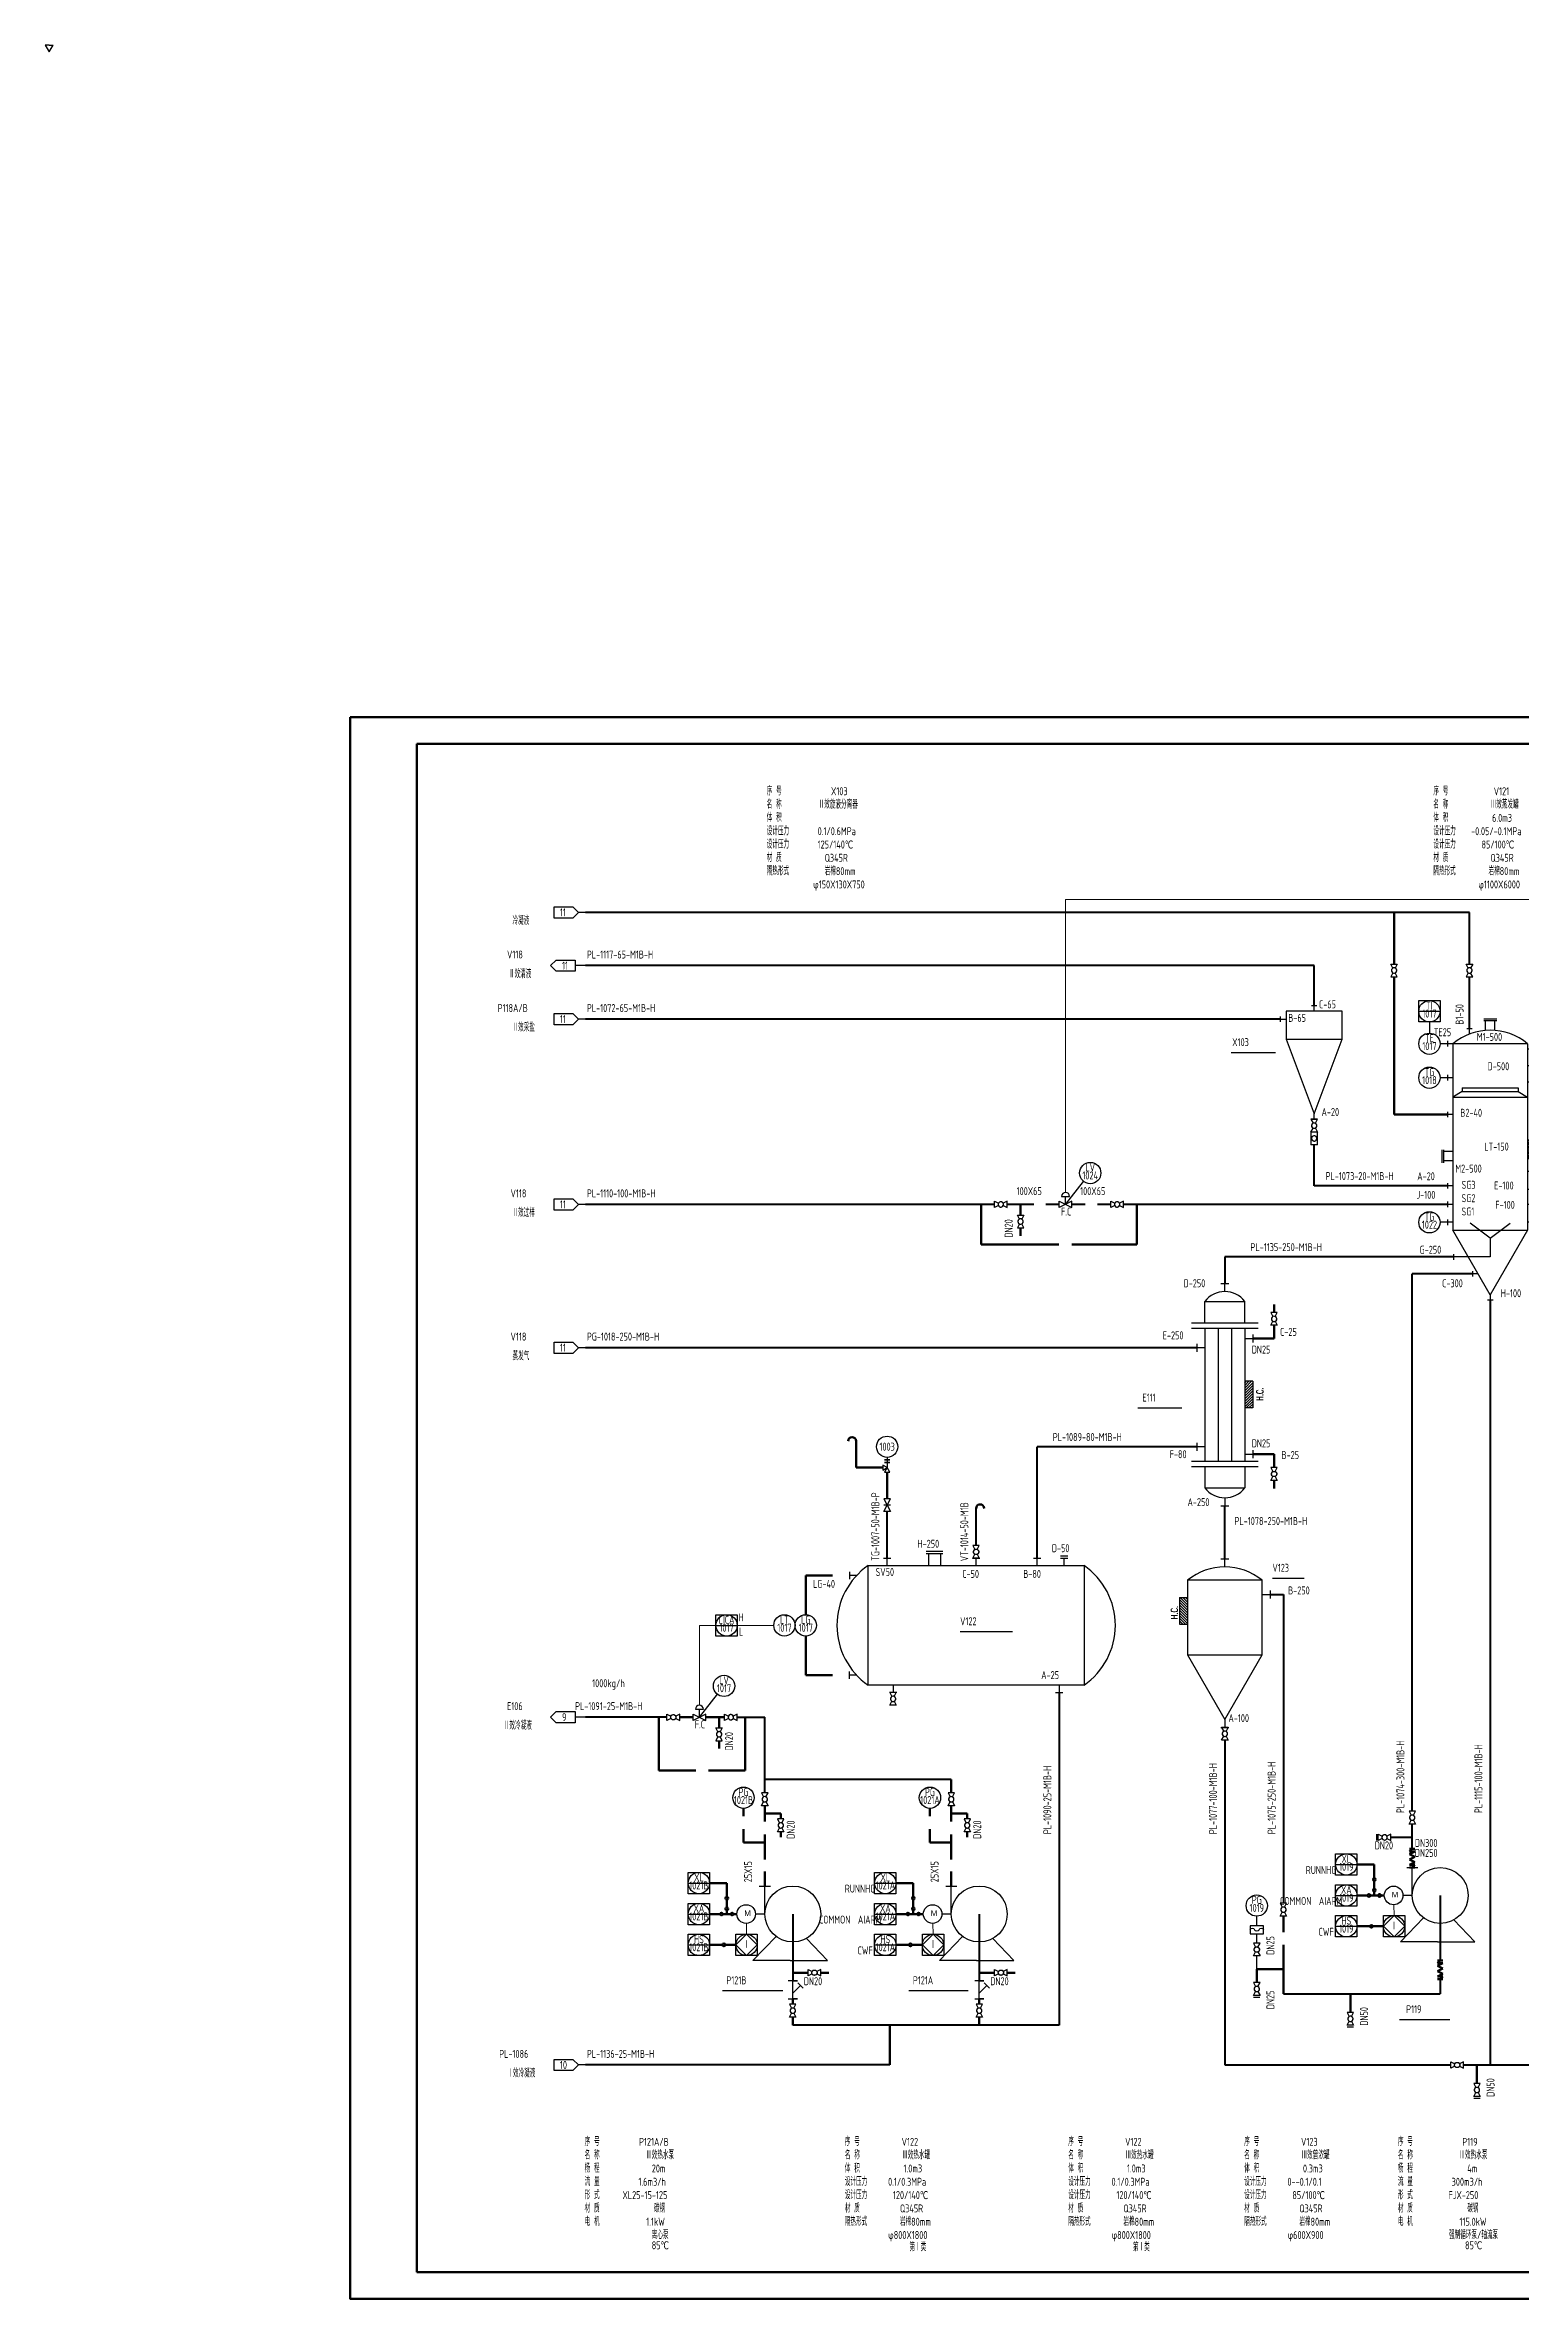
# Model space of a CAD drawing. Header units: millimetres. Extents: x 6119 to 9212, y 773 to 3028.
# Drawn here: x 6133 to 6687, y 773 to 1619 of the extents above; entities that cross this region are included whole.
import ezdxf
from ezdxf.enums import TextEntityAlignment as Align

# ---------------------------------------------------------------- set-up
doc = ezdxf.new("R2010")
doc.units = ezdxf.units.MM
doc.header["$LTSCALE"] = 0.5
for name, color, linetype in [('instrument', 4, 'Continuous'), ('TEXT', 2, 'Continuous'), ('TXT', 7, 'Continuous')]:
    doc.layers.add(name, color=color, linetype=linetype)
for name, color, linetype, lineweight in [('PL', 7, 'Continuous', 40), ('标注', 7, 'Continuous', 18), ('粗实线', 2, 'Continuous', 70), ('细实线', 7, 'Continuous', 18), ('设备', 7, 'Continuous', 25)]:
    doc.layers.add(name, color=color, linetype=linetype, lineweight=lineweight)
doc.layers.get('细实线').off()
doc.styles.add('romanc', font='romanc.shx', dxfattribs={"width": 0.7, "bigfont": 'hztxt.shx'})
doc.styles.get("Standard").update_dxf_attribs({"font": 'arial.ttf'})
doc.styles.add('国标汉字', font='gbenor.shx', dxfattribs={"width": 0.7, "height": 5, "bigfont": 'gbcbig.shx'})

# ---------------------------------------------------------------- blocks, each defined once
blk = doc.blocks.new('A$Cb8ed2c11')
for p, q in [((0, 40), (15, 0)), ((15, 0), (30, 40))]:
    blk.add_line(p, q)
blk.add_lwpolyline([(0, 40), (30, 40), (30, 55), (0, 55)], close=True)
blk = doc.blocks.new('A$C7946bd6f')
for p, q in [((16.95, 42.7), (19.05, 42.7)), ((18, 40.6), (18, 42.7)), ((5.4, 36.56), (5.4, 38.66)), ((5.4, 37.61), (7.5, 37.61)), ((16.95, 0), (19.05, 0)), ((18, 0), (18, 2.1))]:
    blk.add_line(p, q)
at = {"xscale": 0.7, "yscale": 0.7, "zscale": 0.7}
blk.add_blockref('A$Cb8ed2c11', (7.5, 2.1), dxfattribs=at)
blk = doc.blocks.new('A$C906b3375')
h = blk.add_hatch()
h.set_pattern_fill('JIS_WOOD', color=256, scale=0.7)
h.set_pattern_definition([(45, (-757.7555, -473.3284), (-0.35, 0.35), [])])
h.paths.add_polyline_path([(40, 53.18), (42.1, 53.18), (42.1, 60.18), (40, 60.18)])
for p, q in [((17.15, 102.07), (19.25, 102.07)), ((18.2, 99.97), (18.2, 102.07)), ((28.45, 105.6), (23.55, 105.6)), ((28.45, 104.9), (23.55, 104.9)), ((24.25, 101.4), (24.25, 104.9)), ((27.75, 101.4), (27.75, 104.9)), ((9.9, 97.4), (9.9, 95.3)), ((12, 96.35), (9.9, 96.35)), ((12, 96.35), (12, 26.35)), ((40, 96.35), (12, 96.35)), ((40, 96.35), (40, 26.35)), ((42.1, 94.27), (40, 94.27)), ((42.1, 95.32), (42.1, 93.22)), ((42.1, 88.03), (40, 88.03)), ((42.1, 89.08), (42.1, 86.98)), ((9.9, 84.63), (9.9, 82.53)), ((12, 83.58), (9.9, 83.58)), ((15.5, 78.44), (12, 76.34)), ((12, 76.34), (40, 76.34)), ((15.5, 79.84), (36.5, 79.84)), ((15.5, 79.84), (15.5, 78.44)), ((15.5, 78.44), (36.5, 78.44)), ((36.5, 79.84), (36.5, 78.44)), ((36.5, 78.44), (40, 76.34)), ((42.1, 81.98), (40, 81.98)), ((42.1, 83.03), (42.1, 80.93)), ((9.9, 70.84), (9.9, 68.74)), ((12, 69.79), (9.9, 69.79)), ((42.1, 60.18), (40, 60.18)), ((42.1, 60.18), (42.1, 53.18)), ((7.8, 56.53), (7.8, 51.63)), ((8.5, 56.53), (8.5, 51.63)), ((12, 55.83), (8.5, 55.83)), ((12, 52.33), (8.5, 52.33)), ((42.1, 53.18), (40, 53.18)), ((9.9, 44.03), (9.9, 41.93)), ((12, 42.98), (9.9, 42.98)), ((42.1, 48.36), (40, 48.36)), ((42.1, 49.41), (42.1, 47.31)), ((42.1, 42.64), (42.1, 40.54)), ((9.9, 37.05), (9.9, 34.95)), ((12, 36), (9.9, 36)), ((42.1, 41.59), (40, 41.59)), ((42.1, 36), (40, 36)), ((42.1, 37.05), (42.1, 34.95)), ((9.9, 30.35), (9.9, 28.25)), ((12, 29.3), (9.9, 29.3)), ((26, 2.1), (12, 26.35)), ((12, 26.35), (40, 26.35)), ((26, 23.29), (18.51, 28.96)), ((26, 23.29), (33.49, 28.96)), ((40, 26.35), (26, 2.1)), ((42.1, 29.3), (40, 29.3)), ((42.1, 30.35), (42.1, 28.25)), ((12.25, 17.34), (12.25, 15.24)), ((26, 23.29), (26, 16.29)), ((26, 16.29), (12.25, 16.29)), ((19.38, 10.99), (19.38, 8.89)), ((21.48, 9.94), (19.38, 9.94)), ((27.05, 0), (24.95, 0)), ((26, 2.1), (26, 0))]:
    blk.add_line(p, q)
blk.add_arc((26, 79.48), 21.92, 50.30371, 129.69629)
blk = doc.blocks.new('A$C6c86742b')
h = blk.add_hatch()
h.set_pattern_fill('JIS_WOOD', color=256, angle=90)
h.set_pattern_definition([(135, (-1121.0159, -487.17654), (-0.5, -0.5), [])])
h.paths.add_polyline_path([(3, 48.78), (0, 48.78), (0, 38.78), (3, 38.78)])
for p, q in [((15.5, 63.24), (18.5, 63.24)), ((17, 60.24), (17, 63.24)), ((34, 51.44), (34, 48.44)), ((0, 48.78), (0, 38.78)), ((0, 48.78), (3, 48.78)), ((31, 49.94), (34, 49.94)), ((0, 38.78), (3, 38.78)), ((3, 27.25), (17, 3)), ((17, 3), (31, 27.25)), ((15.5, 0), (18.5, 0)), ((17, 3), (17, 0))]:
    blk.add_line(p, q)
blk.add_lwpolyline([(3, 27.25), (31, 27.25), (31, 55.25), (3, 55.25)], close=True)
blk.add_arc((17, 38.1), 22.14, 50.77062, 129.22938)
blk = doc.blocks.new('A$C30e6acbd')
for p, q in [((18.82, 53.2), (21.52, 53.2)), ((20.17, 50.5), (20.17, 53.2)), ((34.77, 55.9), (41.07, 55.9)), ((34.77, 55), (41.07, 55)), ((35.67, 55), (35.67, 50.5)), ((40.17, 55), (40.17, 50.5)), ((52.22, 53.2), (54.92, 53.2)), ((53.57, 50.5), (53.57, 53.2)), ((75.11, 53.2), (77.81, 53.2)), ((76.46, 50.5), (76.46, 53.2)), ((85.28, 54.1), (87.98, 54.1)), ((85.28, 53.2), (87.98, 53.2)), ((86.63, 50.5), (86.63, 53.2)), ((6.01, 48.08), (6.01, 45.38)), ((8.71, 46.73), (6.01, 46.73)), ((13.07, 50.5), (94.07, 50.5)), ((13.07, 5.5), (13.07, 50.5)), ((94.07, 50.5), (94.07, 5.5)), ((6.01, 7.92), (6.01, 10.62)), ((8.71, 9.27), (6.01, 9.27)), ((94.07, 5.5), (13.07, 5.5)), ((23.75, 2.8), (21.05, 2.8)), ((22.4, 5.5), (22.4, 2.8)), ((83.39, 2.8), (86.09, 2.8)), ((84.74, 5.5), (84.74, 2.8))]:
    blk.add_line(p, q)
for centre, start, end in [((28.71, 28), 124.80245, 235.19755), ((78.43, 28), 304.80245, 55.19755)]:
    blk.add_arc(centre, 27.4, start, end)
blk = doc.blocks.new('A$C0952c0bb')
for p, q in [((17.4, 35.44), (21.6, 35.44)), ((19.5, 24.94), (19.5, 35.44)), ((19.5, 24.94), (16, 24.94)), ((15.03, 7.48), (23.71, 16.53)), ((43.03, 7.48), (35.09, 15.75)), ((29.03, 7.48), (15.03, 7.48)), ((29.03, 7.48), (43.03, 7.48))]:
    blk.add_line(p, q)
for centre, radius in [((30, 24.94), 10.5), ((12.5, 24.94), 3.5)]:
    blk.add_circle(centre, radius)
blk.add_text('M', height=2.1).set_placement((11.8, 24.18, 126))
blk = doc.blocks.new('A$Cfcf5278a')
h = blk.add_hatch()
h.set_pattern_fill('JIS_WOOD', color=256)
h.set_pattern_definition([(45, (-1258.7297, -590.2213), (-0.5, 0.5), [])])
h.paths.add_polyline_path([(23, 46.72), (20, 46.72), (20, 36.72), (23, 36.72)])
for p, q in [((5, 68.72), (5, 76.72)), ((5, 76.72), (20, 76.72)), ((11, 83.43), (14, 83.43)), ((12.5, 80.43), (12.5, 83.43)), ((20, 68.72), (20, 76.72)), ((0, 68.72), (25, 68.72)), ((0, 66.72), (25, 66.72)), ((2, 60.84), (2, 57.84)), ((5, 59.34), (2, 59.34)), ((5, 66.72), (5, 16.72)), ((10, 66.72), (10, 16.72)), ((15, 66.72), (15, 16.72)), ((20, 66.72), (20, 16.72)), ((20, 62.75), (23, 62.75)), ((23, 64.25), (23, 61.25)), ((23, 46.72), (20, 46.72)), ((23, 46.72), (23, 36.72)), ((23, 36.72), (20, 36.72)), ((2, 23.63), (2, 20.63)), ((5, 22.13), (2, 22.13)), ((20, 19.32), (23, 19.32)), ((23, 20.82), (23, 17.82)), ((0, 16.72), (25, 16.72)), ((0, 14.72), (25, 14.72)), ((5, 14.72), (5, 6.72)), ((20, 14.72), (20, 6.72)), ((5, 6.72), (20, 6.72)), ((11, 0), (14, 0)), ((12.5, 3), (12.5, 0))]:
    blk.add_line(p, q)
for centre, start, end in [((12.5, 71), 37.29069, 142.70931), ((12.5, 12.43), 217.29069, 322.70931)]:
    blk.add_arc(centre, 9.43, start, end)
blk = doc.blocks.new('A$Cadf2ccbb')
blk.add_lwpolyline([(1.51, 1.64), (0, 2.4), (0, 0), (1.51, 0.76, 1), (3.29, 1.64), (4.8, 2.4), (4.8, 0), (3.29, 0.76, 1.609915), (1.51, 0.76, 4.279146)], format="xyb", close=True)
blk = doc.blocks.new('A$C99887f0c')
for p, q in [((0.9, 4.2), (3.9, 4.2)), ((2.4, 1.2), (2.4, 4.2))]:
    blk.add_line(p, q)
blk.add_lwpolyline([(4.8, 2.4), (0, 0), (0, 2.4), (4.8, 0)], close=True)
blk.add_arc((2.4, 4.2), 1.5, 0, 180)
blk = doc.blocks.new('A$Ca7bb580f')
for p, q in [((2.4, 4.8), (0, 4.8)), ((0, 4.8), (0, 0)), ((2.4, 0), (0, 0)), ((2.4, 0), (2.4, 4.8))]:
    blk.add_line(p, q)
for start, end in [(116.30696, 296.30696), (116.30696, 63.69304), (243.69304, 116.30696)]:
    blk.add_arc((1.2, 2.4), 0.993, start, end)
blk = doc.blocks.new('A$C68e34116')
blk.add_lwpolyline([(2.4, 2.4), (2.4, 1.2), (4.8, 2.4), (4.8, 0), (0, 2.4), (0, 0), (2.4, 1.2), (2.4, 0)])
blk = doc.blocks.new('A$Ca9a4f954')
for p, q in [((1.66, 1.66), (0, 2.62)), ((0, 2.62), (0, 0.7)), ((0, 0.7), (1.66, 1.66)), ((2.62, 4.54), (0.7, 4.54)), ((0.7, 4.54), (1.66, 4.54)), ((2.62, 3.58), (0.7, 3.58)), ((0.7, 3.58), (1.66, 3.58)), ((1.66, 1.66), (0.7, 0)), ((0.7, 0), (2.62, 0)), ((1.66, 5.5), (1.66, 4.54)), ((1.66, 4.54), (2.62, 4.54)), ((1.66, 4.54), (1.66, 3.58)), ((1.66, 3.58), (2.62, 3.58)), ((1.66, 3.58), (1.66, 1.66)), ((2.62, 0), (1.66, 1.66))]:
    blk.add_line(p, q)
blk = doc.blocks.new('A$Cb8befc21')
blk.add_lwpolyline([(0, 0, 0, 0, 0), (0, 2.4, 0, 0, 0), (4.8, 0, 0, 1.2, 0), (2.85, 0.975, 0, 0, 0), (4.8, 0, 0, 0, 0), (4.8, 2.4, 0, 0, 0)], format="xyseb")
blk = doc.blocks.new('A$C7aa2ae0a')
blk.add_lwpolyline([(0, 5.57), (0, 2.14), (0, 3.86), (2.14, 3.86), (5, 1), (4, 0), (6, 2), (5, 1), (2.14, 3.86), (6.86, 3.86), (6.86, 2.14), (6.86, 5.57)])
blk = doc.blocks.new('隔膜')
blk.add_lwpolyline([(-2.5, 1.5), (2.5, 1.5), (2.5, -1.5), (-2.5, -1.5)], close=True)
for centre, start, end in [((-1.67, -0.38), 24.76151, 155.23849), ((0, 0.38), 204.76151, 335.23849), ((1.67, -0.38), 24.76151, 155.23849)]:
    blk.add_arc(centre, 0.918, start, end)
blk = doc.blocks.new('A$Ccaabb055')
at = {"xscale": -1, "rotation": 0.01870892020090054}
blk.add_blockref('隔膜', (2.5, 1.5), dxfattribs=at)
blk = doc.blocks.new('A$C4c916884')
for p, q in [((0, 6), (1, 7)), ((2, 7), (0, 7)), ((0, 5), (2, 6)), ((2, 6), (0, 6)), ((2, 4), (0, 5)), ((0, 3), (2, 4)), ((2, 2), (0, 3)), ((0, 1), (2, 2)), ((2, 1), (0, 1)), ((2, 0), (0, 0)), ((2, 1), (1, 0))]:
    blk.add_line(p, q)
blk = doc.blocks.new('A$Cb12c0229')
at = {"layer": 'TEXT', "style": 'romanc', "width": 0.7}
blk.add_text('H.C.', height=2.5, rotation=90, dxfattribs=at).set_placement((2.5, -0.17))

msp = doc.modelspace()

# ---------------------------------------------------------------- linework, layer by layer
for p, q in [((6134.24, 1618.97), (6132.74, 1618.97)), ((6132.74, 1618.97), (6134.24, 1616.37)), ((6134.23, 1618.97), (6135.73, 1618.97)), ((6134.24, 1616.37), (6135.73, 1618.97))]:
    msp.add_line(p, q)
for points in [[(6335.56, 1293.26), (6333, 1293.26), (6330.88, 1291.14), (6323.81, 1291.14), (6323.81, 1295.38), (6330.88, 1295.38), (6333, 1293.26)], [(6335.56, 1273.26), (6331.68, 1273.26), (6331.68, 1271.14), (6324.61, 1271.14), (6322.49, 1273.26), (6324.61, 1275.38), (6331.68, 1275.38), (6331.68, 1273.26)], [(6335.56, 1253.17), (6333, 1253.17), (6330.88, 1251.05), (6323.81, 1251.05), (6323.81, 1255.29), (6330.88, 1255.29), (6333, 1253.17)], [(6335.56, 1183.58), (6333, 1183.58), (6330.88, 1181.46), (6323.81, 1181.46), (6323.81, 1185.7), (6330.88, 1185.7), (6333, 1183.58)], [(6335.56, 1129.78), (6333, 1129.78), (6330.88, 1127.66), (6323.81, 1127.66), (6323.81, 1131.9), (6330.88, 1131.9), (6333, 1129.78)], [(6335.56, 991.01), (6331.68, 991.01), (6331.68, 988.89), (6324.61, 988.89), (6322.49, 991.01), (6324.61, 993.13), (6331.68, 993.13), (6331.68, 991.01)], [(6335.56, 860.42), (6333, 860.42), (6330.88, 858.3), (6323.81, 858.3), (6323.81, 862.54), (6330.88, 862.54), (6333, 860.42)]]:
    msp.add_lwpolyline(points)
at = {"layer": 'instrument'}
for p, q in [((6648.44, 1256.13), (6656.44, 1256.13)), ((6515.85, 1183.58), (6522.62, 1192.21)), ((6384.56, 1025.51), (6392.56, 1025.51)), ((6378.38, 991.01), (6385.15, 999.64)), ((6617.23, 935.72), (6625.23, 935.72)), ((6374.17, 928.74), (6382.17, 928.74)), ((6444.17, 928.74), (6452.17, 928.74)), ((6617.23, 924.08), (6625.23, 924.08)), ((6374.17, 917.1), (6382.17, 917.1)), ((6444.17, 917.1), (6452.17, 917.1)), ((6587.63, 912.72), (6587.62, 916.3)), ((6639.14, 916.5), (6635.14, 912.5)), ((6643.14, 912.5), (6639.14, 916.5)), ((6396.08, 909.52), (6392.08, 905.52)), ((6400.08, 905.52), (6396.08, 909.52)), ((6466.08, 909.52), (6462.08, 905.52)), ((6470.08, 905.52), (6466.08, 909.52)), ((6587.63, 906.15), (6587.63, 909.72)), ((6617.23, 912.5), (6625.23, 912.5)), ((6635.14, 912.5), (6639.14, 908.5)), ((6639.14, 908.5), (6643.14, 912.5)), ((6374.17, 905.52), (6382.17, 905.52)), ((6392.08, 905.52), (6396.08, 901.52)), ((6396.08, 901.52), (6400.08, 905.52)), ((6444.17, 905.52), (6452.17, 905.52)), ((6462.08, 905.52), (6466.08, 901.52)), ((6466.08, 901.52), (6470.08, 905.52)), ((6587.63, 896.35), (6587.63, 901.35))]:
    msp.add_line(p, q, dxfattribs=at)
at = {"layer": 'instrument', "ltscale": 2}
for p, q in [((6652.44, 1252.13), (6652.44, 1247.92)), ((6659.17, 1243.92), (6656.44, 1243.92)), ((6659.17, 1231.16), (6656.44, 1231.16)), ((6659.17, 1176.87), (6656.44, 1176.87))]:
    msp.add_line(p, q, dxfattribs=at)
at = {"layer": 'instrument'}
for points in [[(6648.44, 1260.13), (6656.44, 1260.13), (6656.44, 1252.13), (6648.44, 1252.13)], [(6384.56, 1029.51), (6392.56, 1029.51), (6392.56, 1021.51), (6384.56, 1021.51)], [(6617.23, 939.72), (6625.23, 939.72), (6625.23, 931.72), (6617.23, 931.72)], [(6374.17, 932.74), (6382.17, 932.74), (6382.17, 924.74), (6374.17, 924.74)], [(6444.17, 932.74), (6452.17, 932.74), (6452.17, 924.74), (6444.17, 924.74)], [(6617.23, 928.08), (6625.23, 928.08), (6625.23, 920.08), (6617.23, 920.08)], [(6374.17, 921.1), (6382.17, 921.1), (6382.17, 913.1), (6374.17, 913.1)], [(6444.17, 921.1), (6452.17, 921.1), (6452.17, 913.1), (6444.17, 913.1)], [(6617.23, 916.5), (6625.23, 916.5), (6625.23, 908.5), (6617.23, 908.5)], [(6635.14, 916.5), (6643.14, 916.5), (6643.14, 908.5), (6635.14, 908.5)], [(6374.17, 909.52), (6382.17, 909.52), (6382.17, 901.52), (6374.17, 901.52)], [(6392.08, 909.52), (6400.08, 909.52), (6400.08, 901.52), (6392.08, 901.52)], [(6444.17, 909.52), (6452.17, 909.52), (6452.17, 901.52), (6444.17, 901.52)], [(6462.08, 909.52), (6470.08, 909.52), (6470.08, 901.52), (6462.08, 901.52)]]:
    msp.add_lwpolyline(points, close=True, dxfattribs=at)
for centre in [(6652.44, 1256.13), (6388.56, 1025.51), (6621.23, 935.72), (6378.17, 928.74), (6448.17, 928.74), (6621.23, 924.08), (6378.17, 917.1), (6448.17, 917.1), (6621.23, 912.5), (6639.14, 912.5), (6378.17, 905.52), (6396.08, 905.52), (6448.17, 905.52), (6466.08, 905.52)]:
    msp.add_circle(centre, 4, dxfattribs=at)
at = {"layer": 'instrument', "ltscale": 2}
for centre in [(6652.44, 1243.92), (6652.44, 1231.16), (6525.09, 1195.36), (6652.44, 1176.87), (6448.86, 1092.58), (6410.3, 1025.51), (6418.3, 1025.51), (6387.62, 1002.79), (6394.93, 960.8), (6464.93, 960.8), (6587.62, 920.3)]:
    msp.add_circle(centre, 4, dxfattribs=at)
at = {"layer": 'PL'}
for p, q in [((6667.47, 1293.26), (6335.56, 1293.26)), ((6667.47, 1273.85), (6667.47, 1293.26)), ((6609.17, 1273.26), (6335.56, 1273.26)), ((6609.17, 1258.26), (6609.17, 1273.26)), ((6667.47, 1249.64), (6667.47, 1269.05)), ((6596.57, 1253.17), (6335.56, 1253.17)), ((6609.17, 1190.56), (6609.17, 1205.96)), ((6659.17, 1190.56), (6609.17, 1190.56)), ((6489.13, 1183.58), (6335.56, 1183.58)), ((6503.93, 1183.58), (6493.93, 1183.58)), ((6513.45, 1183.58), (6508.45, 1183.58)), ((6523.25, 1183.58), (6518.25, 1183.58)), ((6532.78, 1183.58), (6527.78, 1183.58)), ((6659.17, 1183.58), (6537.58, 1183.58)), ((6661.52, 1163.87), (6575.63, 1163.87)), ((6575.63, 1163.87), (6575.63, 1153.87)), ((6645.99, 955.69), (6645.99, 1157.51)), ((6668.64, 1157.51), (6645.99, 1157.51)), ((6675.27, 1147.58), (6675.27, 860.42)), ((6565.13, 1129.78), (6335.56, 1129.78)), ((6505.16, 1050.71), (6505.16, 1092.57)), ((6565.13, 1092.57), (6505.16, 1092.57)), ((6448.86, 1050.71), (6448.86, 1068.28)), ((6482.26, 1055.51), (6482.26, 1069.46)), ((6575.63, 1050.44), (6575.63, 1070.44)), ((6592.63, 1037.14), (6597.63, 1037.14)), ((6597.63, 1037.14), (6597.63, 921.16)), ((6513.43, 1000.31), (6513.43, 875.42)), ((6366.18, 991.01), (6335.56, 991.01)), ((6392.58, 991.01), (6402.93, 991.01)), ((6402.93, 962.6), (6402.93, 991.01)), ((6575.63, 982.4), (6575.63, 860.42)), ((6472.93, 967.6), (6402.93, 967.6)), ((6645.99, 941.58), (6645.99, 950.89)), ((6645.99, 945.89), (6637.99, 945.89)), ((6656.49, 924.08), (6656.49, 899.6)), ((6413.43, 917.1), (6413.43, 892.08)), ((6483.43, 917.1), (6483.43, 892.08)), ((6656.49, 892.6), (6656.49, 887.14)), ((6597.63, 887.14), (6656.49, 887.14)), ((6513.43, 875.42), (6413.43, 875.42)), ((6449.87, 860.42), (6335.56, 860.42)), ((6575.63, 860.42), (6660.47, 860.42)), ((6665.27, 860.42), (6813.41, 860.42))]:
    msp.add_line(p, q, dxfattribs=at)
at = {"layer": '标注'}
for p, q in [((6515.85, 1188.08), (6515.85, 1298.08)), ((6515.85, 1298.08), (6750.06, 1298.08)), ((6384.56, 1025.51), (6378.38, 1025.51)), ((6378.38, 1025.51), (6378.38, 995.51)), ((6392.56, 1025.51), (6406.3, 1025.51)), ((6639.14, 916.5), (6639.06, 920.58)), ((6396.08, 909.52), (6396, 913.6)), ((6466.08, 909.52), (6466, 913.6))]:
    msp.add_line(p, q, dxfattribs=at)
at = {"layer": '粗实线'}
for p, q in [((6272.27, 1356.57), (6272.27, 782.57)), ((7078.27, 1356.57), (6272.27, 1356.57)), ((6639.17, 1273.85), (6639.17, 1293.26)), ((6639.17, 1217.36), (6639.17, 1269.05)), ((6659.17, 1217.36), (6639.17, 1217.36)), ((6484.13, 1183.58), (6484.13, 1168.58)), ((6498.93, 1183.58), (6498.93, 1179.58)), ((6542.58, 1183.58), (6542.58, 1168.58)), ((6484.13, 1168.58), (6513.35, 1168.58)), ((6498.93, 1174.78), (6498.93, 1171.78)), ((6518.15, 1168.58), (6542.58, 1168.58)), ((6594.13, 1142.99), (6594.13, 1145.99)), ((6594.13, 1133.19), (6594.13, 1138.19)), ((6586.13, 1133.19), (6594.13, 1133.19)), ((6437.2, 1084.74), (6437.2, 1094.74)), ((6447.2, 1084.74), (6437.2, 1084.74)), ((6586.13, 1089.76), (6594.13, 1089.76)), ((6594.13, 1089.76), (6594.13, 1084.76)), ((6448.86, 1073.08), (6448.86, 1083.08)), ((6594.13, 1079.96), (6594.13, 1076.96)), ((6428.3, 1044.24), (6418.3, 1044.24)), ((6418.3, 1044.24), (6418.3, 1029.51)), ((6418.3, 1021.51), (6418.3, 1006.78)), ((6428.3, 1006.78), (6418.3, 1006.78)), ((6363.18, 991.01), (6363.18, 971.01)), ((6370.98, 991.01), (6375.98, 991.01)), ((6380.78, 991.01), (6387.78, 991.01)), ((6385.78, 991.01), (6385.78, 987.01)), ((6395.58, 991.01), (6395.58, 971.01)), ((6385.78, 982.21), (6385.78, 979.21)), ((6363.18, 971.01), (6376.98, 971.01)), ((6381.78, 971.01), (6395.58, 971.01)), ((6472.93, 962.6), (6472.93, 967.6)), ((6394.93, 953.8), (6394.93, 956.8)), ((6402.93, 957.8), (6402.93, 951.8)), ((6464.93, 953.8), (6464.93, 956.8)), ((6472.93, 957.8), (6472.93, 951.8)), ((6394.93, 944), (6394.93, 949)), ((6402.93, 954.8), (6408.93, 954.8)), ((6408.93, 954.8), (6408.93, 952.8)), ((6408.93, 948), (6408.93, 946)), ((6464.93, 944), (6464.93, 949)), ((6472.93, 954.8), (6478.93, 954.8)), ((6478.93, 954.8), (6478.93, 952.8)), ((6478.93, 948), (6478.93, 946)), ((6402.93, 944), (6394.93, 944)), ((6402.93, 947), (6402.93, 937.59)), ((6472.93, 944), (6464.93, 944)), ((6472.93, 947), (6472.93, 937.59)), ((6402.93, 933.07), (6402.93, 927.6)), ((6472.93, 933.07), (6472.93, 927.6)), ((6625.23, 935.72), (6631.73, 935.72)), ((6631.73, 930.58), (6631.73, 935.72)), ((6382.17, 928.74), (6388.67, 928.74)), ((6388.67, 923.6), (6388.67, 928.74)), ((6388.67, 919.6), (6388.67, 922.6)), ((6452.17, 928.74), (6458.67, 928.74)), ((6458.67, 923.6), (6458.67, 928.74)), ((6458.67, 919.6), (6458.67, 922.6)), ((6629.23, 924.08), (6625.23, 924.08)), ((6633.23, 924.08), (6630.23, 924.08)), ((6631.73, 926.58), (6631.73, 929.58)), ((6631.73, 924.08), (6631.73, 925.58)), ((6635.49, 924.08), (6634.18, 924.08)), ((6386.17, 917.1), (6382.17, 917.1)), ((6390.17, 917.1), (6387.17, 917.1)), ((6388.67, 917.1), (6388.67, 918.6)), ((6392.43, 917.1), (6391.11, 917.1)), ((6456.17, 917.1), (6452.17, 917.1)), ((6460.17, 917.1), (6457.17, 917.1)), ((6458.67, 917.1), (6458.67, 918.6)), ((6462.43, 917.1), (6461.11, 917.1)), ((6597.63, 916.36), (6597.63, 910.36)), ((6625.23, 912.5), (6630.14, 912.5)), ((6631.14, 912.5), (6635.14, 912.5)), ((6382.17, 905.52), (6387.08, 905.52)), ((6388.08, 905.52), (6392.08, 905.52)), ((6452.17, 905.52), (6457.08, 905.52)), ((6458.08, 905.52), (6462.08, 905.52)), ((6597.63, 905.56), (6597.63, 887.14)), ((6413.43, 895.08), (6419.17, 895.08)), ((6423.97, 895.08), (6426.97, 895.08)), ((6483.43, 895.08), (6489.17, 895.08)), ((6493.97, 895.08), (6496.97, 895.08)), ((6597.63, 896.35), (6587.63, 896.35)), ((6587.63, 896.35), (6587.63, 891.35)), ((6413.43, 885.22), (6413.43, 883.22)), ((6483.43, 885.22), (6483.43, 883.22)), ((6622.77, 887.14), (6622.77, 880.14)), ((6413.43, 878.42), (6413.43, 875.42)), ((6449.87, 875.42), (6449.87, 860.42)), ((6483.43, 878.42), (6483.43, 875.42)), ((6670.27, 860.42), (6670.27, 853.42)), ((6272.27, 782.57), (7078.27, 782.57))]:
    msp.add_line(p, q, dxfattribs=at)
msp.add_lwpolyline([(6247.27, 1366.57), (6247.27, 772.57), (7088.27, 772.57), (7088.27, 1366.57)], close=True, dxfattribs=at)
for centre in [(6388.67, 923.1), (6458.67, 923.1), (6629.73, 924.08), (6631.73, 930.08), (6631.73, 926.08), (6633.73, 924.08), (6386.67, 917.1), (6388.67, 919.1), (6390.67, 917.1), (6456.67, 917.1), (6458.67, 919.1), (6460.67, 917.1), (6387.58, 905.52), (6457.58, 905.52), (6630.64, 912.5)]:
    msp.add_circle(centre, 0.5, dxfattribs=at)
for centre in [(6435.7, 1094.74), (6483.76, 1069.46)]:
    msp.add_arc(centre, 1.5, 0, 180, dxfattribs=at)
at = {"layer": '设备'}
for p, q in [((6632.58, 947.07), (6632.58, 944.74)), ((6586.45, 885.94), (6588.78, 885.94)), ((6621.59, 874.73), (6623.92, 874.73)), ((6669.09, 848.02), (6671.42, 848.02))]:
    msp.add_line(p, q, dxfattribs=at)
at = {"layer": '设备', "const_width": 0.5}
for points in [[(6577.95, 1240.57), (6594.67, 1240.57)], [(6542.96, 1107.1), (6559.6, 1107.1)], [(6593.48, 1043.19), (6605.43, 1043.19)], [(6476.24, 1023.11), (6496.04, 1023.11)], [(6386.93, 888.28), (6409.81, 888.28)], [(6456.93, 888.28), (6479.28, 888.28)], [(6641.1, 877.42), (6660.15, 877.42)]]:
    msp.add_lwpolyline(points, dxfattribs=at)

# ---------------------------------------------------------------- block references
at = {"layer": 'instrument', "xscale": -1, "rotation": 270.0000000000002}
msp.add_blockref('A$Cadf2ccbb', (6586.43, 901.35), dxfattribs=at)
at = {"layer": '粗实线'}
for p in [(6644.99, 934.58), (6655.49, 892.6)]:
    msp.add_blockref('A$C4c916884', p, dxfattribs=at)
at = {"layer": '细实线'}
for p in [(6587.5, 1110.01), (6555.42, 1028)]:
    msp.add_blockref('A$Cb12c0229', p, dxfattribs=at)
at = {"layer": '设备'}
for name, p, rotation in [('A$Cadf2ccbb', (6640.37, 1269.05), 89.99999999999997), ('A$Cadf2ccbb', (6668.67, 1269.05), 89.99999999999997), ('A$Cadf2ccbb', (6607.97, 1215.56), 269.9999999999999), ('A$Cadf2ccbb', (6493.93, 1184.78), 180), ('A$Cadf2ccbb', (6500.13, 1174.78), 89.99999999999997), ('A$Cadf2ccbb', (6537.58, 1184.78), 180), ('A$Cadf2ccbb', (6592.93, 1142.99), 269.9999999999999), ('A$C68e34116', (6447.66, 1073.08), 270), ('A$Cadf2ccbb', (6449.89, 1000.31), 270), ('A$Cadf2ccbb', (6392.58, 992.21), 180), ('A$Cadf2ccbb', (6386.98, 982.21), 89.99999999999997), ('A$Cadf2ccbb', (6574.43, 987.2), 270), ('A$Cadf2ccbb', (6401.73, 962.6), 270), ('A$Cadf2ccbb', (6471.73, 962.6), 270), ('A$Cb8befc21', (6404.13, 947), 90), ('A$Cadf2ccbb', (6407.73, 952.8), 270), ('A$Cb8befc21', (6474.13, 947), 90), ('A$Cadf2ccbb', (6477.73, 952.8), 270), ('A$Cadf2ccbb', (6644.79, 955.69), 270), ('A$Cadf2ccbb', (6637.99, 947.09), 180), ('A$Cadf2ccbb', (6596.43, 921.16), 270), ('A$Cb8befc21', (6598.83, 905.56), 90), ('A$C7aa2ae0a', (6417.29, 885.22), 90), ('A$C7aa2ae0a', (6487.29, 885.22), 90), ('A$Cadf2ccbb', (6586.43, 891.35), 270), ('A$Cadf2ccbb', (6412.23, 883.22), 270), ('A$Cadf2ccbb', (6482.23, 883.22), 270), ('A$Cadf2ccbb', (6621.57, 880.14), 270), ('A$Cadf2ccbb', (6669.07, 853.42), 270)]:
    msp.add_blockref(name, p, dxfattribs=dict(at, rotation=rotation))
for name, p in [('A$C7946bd6f', (6591.17, 1215.56)), ('A$C906b3375', (6649.27, 1147.58)), ('A$Ca7bb580f', (6607.97, 1205.96)), ('A$C99887f0c', (6513.45, 1182.38)), ('A$Cfcf5278a', (6563.13, 1070.44)), ('A$Ca9a4f954', (6447.2, 1083.08)), ('A$C30e6acbd', (6428.69, 997.51)), ('A$C6c86742b', (6558.63, 987.2)), ('A$C99887f0c', (6375.98, 989.81)), ('A$C0952c0bb', (6626.49, 899.15)), ('A$C0952c0bb', (6383.43, 892.17)), ('A$C0952c0bb', (6453.43, 892.17)), ('A$Ccaabb055', (6585.13, 909.72))]:
    msp.add_blockref(name, p, dxfattribs=at)
at = {"layer": '设备', "xscale": -1}
for p, rotation in [((6592.93, 1079.96), 270.0000000000001), ((6481.06, 1050.71), 270.0000000000001), ((6366.18, 992.21), 180), ((6419.17, 896.28), 180), ((6489.17, 896.28), 180), ((6660.47, 861.62), 180)]:
    msp.add_blockref('A$Cadf2ccbb', p, dxfattribs=dict(at, rotation=rotation))

# ---------------------------------------------------------------- texts
at = {"style": '国标汉字', "width": 0.7}
for s, p in [(' 序 号', (6402.21, 1337.25, 180)), ('X103', (6427.78, 1337.25, 180)), (' 序 号', (6652.5, 1337.25, 180)), ('V121', (6676.57, 1337.25, 180)), (' 体 积', (6402.21, 1327.25, 180)), (' 名 称', (6402.21, 1332.25, 180)), ('Ⅱ效旋液分离器', (6423.15, 1332.25, 180)), (' 体 积', (6652.5, 1327.25, 180)), (' 名 称', (6652.5, 1332.25, 180)), ('Ⅲ效蒸发罐', (6675.43, 1332.25, 180)), ('6.0m3', (6675.96, 1327.25, 180)), (' 设计压力', (6402.21, 1322.25, 180)), (' 设计压力', (6402.21, 1317.25, 180)), ('0.1/0.6MPa', (6422.77, 1322.25, 180)), (' 设计压力', (6652.5, 1322.25, 180)), (' 设计压力', (6652.5, 1317.25, 180)), ('-0.05/-0.1MPa', (6668.07, 1322.25, 180)), (' 材 质', (6402.21, 1312.25, 180)), ('125/140℃', (6422.77, 1317.25, 180)), ('Q345R', (6425.41, 1312.25, 180)), (' 材 质', (6652.5, 1312.25, 180)), ('85/100℃', (6671.98, 1317.25, 180)), ('Q345R', (6675.36, 1312.25, 180)), (' 隔热形式', (6402.21, 1307.25, 180)), ('φ150X130X750', (6421.07, 1302.25, 180)), ('岩棉80mm', (6425.41, 1307.25, 180)), (' 隔热形式', (6652.5, 1307.25, 180)), ('φ1100X6000', (6670.79, 1302.25, 180)), ('岩棉80mm', (6674.62, 1307.25, 180)), ('冷凝液', (6308.21, 1288.6, 180)), ('11', (6326.02, 1291.78, 180)), ('V118', (6306.16, 1275.93, 180)), ('PL-1117-65-M1B-H', (6336.14, 1275.93, 180)), ('Ⅱ效清液', (6306.88, 1268.6, 180)), ('11', (6326.81, 1271.78, 180)), ('P118A/B', (6302.65, 1255.84, 180)), ('11', (6326.02, 1251.69, 180)), ('PL-1072-65-M1B-H', (6336.14, 1255.84, 180)), ('B-65', (6599.42, 1252.15, 180)), ('C-65', (6610.97, 1257.23, 180)), ('Ⅱ效采盐', (6308.21, 1248.52, 180)), ('X103', (6578.39, 1243.02, 180)), ('TE25', (6654.06, 1246.76, 180)), ('M1-500', (6670.22, 1245.01, 180)), ('D-500', (6674.25, 1233.97, 180)), ('A-20', (6611.93, 1216.8, 180)), ('B2-40', (6664.03, 1216.51, 180)), ('LT-150', (6673.02, 1203.79, 180)), ('PL-1073-20-M1B-H', (6613.46, 1192.73, 180)), ('A-20', (6647.86, 1192.68, 180)), ('M2-500', (6662.15, 1195.54, 180)), ('V118', (6307.48, 1186.25, 180)), ('11', (6326.02, 1182.1, 180)), ('PL-1110-100-M1B-H', (6336.14, 1186.25, 180)), ('100X65', (6497.46, 1187.09, 180)), ('100X65', (6521.31, 1187.09, 180)), ('J-100', (6647.62, 1185.7, 180)), ('SG3', (6664.51, 1189.45, 180)), ('SG2', (6664.51, 1184.43, 180)), ('E-100', (6676.73, 1189.2, 180)), ('Ⅱ效过样', (6308.21, 1178.92, 180)), ('SG1', (6664.51, 1179.43, 180)), ('F-100', (6677.17, 1181.93, 180)), ('PL-1135-250-M1B-H', (6585.26, 1166.04, 180)), ('G-250', (6648.76, 1165.07, 180)), ('D-250', (6560.15, 1152.48, 180)), ('C-300', (6657.2, 1152.48, 180)), ('H-100', (6679.22, 1148.74, 180)), ('V118', (6307.48, 1132.45, 180)), ('PG-1018-250-M1B-H', (6336.14, 1132.45, 180)), ('E-250', (6552.3, 1132.91, 180)), ('C-25', (6596.36, 1134.23, 180)), ('蒸发气', (6308.21, 1125.12, 180)), ('11', (6326.02, 1128.3, 180)), ('DN25', (6585.72, 1127.58, 180)), ('E111', (6544.68, 1109.55, 180)), ('PL-1089-80-M1B-H', (6511.04, 1094.74, 180)), ('DN25', (6585.72, 1092.39, 180)), ('F-80', (6554.92, 1088.28, 180)), ('B-25', (6596.91, 1087.99, 180)), ('A-250', (6561.63, 1070.29, 180)), ('PL-1078-250-M1B-H', (6579.26, 1063.19, 180)), ('H-250', (6460.24, 1054.65, 180)), ('D-50', (6510.69, 1052.99, 180)), ('LG-40', (6421.04, 1039.6, 180)), ('SV50', (6444.51, 1044.06, 180)), ('C-50', (6477.05, 1043.34, 180)), ('B-80', (6499.94, 1043.34, 180)), ('V123', (6593.49, 1045.64, 180)), ('B-250', (6599.38, 1037.13, 180)), ('V122', (6476.25, 1025.56, 180)), ('A-25', (6506.7, 1005.34, 180)), ('1000kg/h', (6338.12, 1002.28, 180)), ('E106', (6306.16, 993.68, 180)), ('9', (6326.81, 989.53, 180)), ('PL-1091-25-M1B-H', (6331.71, 993.68, 180)), ('A-100', (6576.99, 989.18, 180)), ('Ⅱ效冷凝液', (6304.95, 986.35, 180)), ('P121B', (6388.52, 890.73, 180)), ('DN20', (6417.56, 890.38, 180)), ('P121A', (6458.52, 890.73, 180)), ('DN20', (6487.56, 890.38, 180)), ('P119', (6643.7, 879.87, 180)), ('PL-1086', (6303.22, 863.09, 180)), ('PL-1136-25-M1B-H', (6336.14, 863.09, 180)), ('Ⅰ效冷凝液', (6306.28, 855.77, 180)), ('10', (6326.02, 858.95, 180)), (' 序 号', (6333.86, 830.06, 180)), ('P121A/B', (6355.73, 830.06, 180)), (' 序 号', (6431.55, 830.06, 180)), ('V122', (6454.3, 830.06, 180)), (' 序 号', (6515.44, 830.06, 180)), ('V122', (6538.19, 830.06, 180)), (' 序 号', (6581.49, 830.06, 180)), ('V123', (6604.24, 830.06, 180)), (' 序 号', (6639.17, 830.06, 180)), ('P119', (6664.78, 830.06, 180)), (' 杨 程', (6333.86, 820.06, 180)), (' 名 称', (6333.86, 825.06, 180)), ('Ⅲ效热水泵', (6358.37, 825.06, 180)), ('20m', (6360.5, 820.06, 180)), (' 体 积', (6431.55, 820.06, 180)), (' 名 称', (6431.55, 825.06, 180)), ('Ⅲ效热水罐', (6454.48, 825.06, 180)), ('1.0m3', (6455.01, 820.06, 180)), (' 体 积', (6515.44, 820.06, 180)), (' 名 称', (6515.44, 825.06, 180)), ('Ⅲ效热水罐', (6538.37, 825.06, 180)), ('1.0m3', (6538.9, 820.06, 180)), (' 体 积', (6581.49, 820.06, 180)), (' 名 称', (6581.49, 825.06, 180)), ('Ⅲ效曾浓罐', (6604.42, 825.06, 180)), ('0.3m3', (6604.95, 820.06, 180)), (' 杨 程', (6639.17, 820.06, 180)), (' 名 称', (6639.17, 825.06, 180)), ('Ⅲ效热水泵', (6663.68, 825.06, 180)), ('4m', (6666.63, 820.06, 180)), (' 流 量', (6333.86, 815.06, 180)), (' 形 式', (6333.86, 810.06, 180)), ('XL25-15-125', (6349.49, 810.06, 180)), ('1.6m3/h', (6355.47, 815.06, 180)), (' 设计压力', (6431.55, 815.06, 180)), (' 设计压力', (6431.55, 810.06, 180)), ('0.1/0.3MPa', (6449.21, 815.06, 180)), ('120/140℃', (6451.03, 810.06, 180)), (' 设计压力', (6515.44, 815.06, 180)), (' 设计压力', (6515.44, 810.06, 180)), ('0.1/0.3MPa', (6533.09, 815.06, 180)), ('120/140℃', (6534.92, 810.06, 180)), (' 设计压力', (6581.49, 815.06, 180)), (' 设计压力', (6581.49, 810.06, 180)), ('0--0.1/0.1', (6599.14, 815.06, 180)), ('85/100℃', (6600.97, 810.06, 180)), (' 流 量', (6639.17, 815.06, 180)), (' 形 式', (6639.17, 810.06, 180)), ('FJX-250', (6659.61, 810.06, 180)), ('300m3/h', (6660.78, 815.06, 180)), (' 材 质', (6333.86, 805.06, 180)), ('碳钢', (6361.33, 805.06, 180)), (' 材 质', (6431.55, 805.06, 180)), ('Q345R', (6453.67, 805.06, 180)), (' 材 质', (6515.44, 805.06, 180)), ('Q345R', (6537.56, 805.06, 180)), (' 材 质', (6581.49, 805.06, 180)), ('Q345R', (6603.61, 805.06, 180)), (' 材 质', (6639.17, 805.06, 180)), ('碳钢', (6666.64, 805.06, 180)), (' 电 机', (6333.86, 800.06, 180)), ('1.1kW', (6358.42, 800.06, 180)), ('离心泵', (6360.48, 795.06, 180)), (' 隔热形式', (6431.55, 800.06, 180)), ('φ800X1800', (6449.23, 795.06, 180)), ('岩棉80mm', (6453.67, 800.06, 180)), (' 隔热形式', (6515.44, 800.06, 180)), ('φ800X1800', (6533.11, 795.06, 180)), ('岩棉80mm', (6537.56, 800.06, 180)), (' 隔热形式', (6581.49, 800.06, 180)), ('φ600X900', (6599.17, 795.06, 180)), ('岩棉80mm', (6603.61, 800.06, 180)), (' 电 机', (6639.17, 800.06, 180)), ('强制循环泵/轴流泵', (6659.81, 795.06, 180)), ('115.0kW', (6663.73, 800.06, 180)), ('85℃', (6360.48, 791.21, 180)), ('第Ⅰ类', (6457.24, 790.53, 180)), ('第Ⅰ类', (6541.13, 790.53, 180)), ('85℃', (6665.8, 791.21, 180))]:
    msp.add_text(s, height=3, dxfattribs=at).set_placement(p)
for s, p in [('B1-50', (6665.24, 1251.11, 180)), ('DN20', (6495.97, 1171.11, 180)), ('TG-1007-50-M1B-P', (6445.92, 1049.75, 180)), ('VT-1014-50-M1B', (6479.32, 1049.58, 180)), ('DN20', (6391.01, 978.54, 180)), ('PL-1074-300-M1B-H', (6643.05, 955.02, 180)), ('PL-1115-100-M1B-H', (6672.33, 955.02, 180)), ('PL-1090-25-M1B-H', (6510.49, 947.11, 180)), ('PL-1077-100-M1B-H', (6572.69, 947.11, 180)), ('PL-1075-250-M1B-H', (6594.69, 947.11, 180)), ('DN20', (6414.16, 945.34, 180)), ('DN20', (6484.16, 945.34, 180)), ('25X15', (6398.16, 929.03, 180)), ('25X15', (6468.16, 929.03, 180)), ('DN25', (6594.24, 901.79, 180)), ('DN25', (6594.24, 881.36, 180)), ('DN50', (6629.38, 875.16, 180)), ('DN50', (6676.88, 848.44, 180))]:
    msp.add_text(s, height=3, rotation=90, dxfattribs=at).set_placement(p)
at = {"layer": 'TXT', "style": '国标汉字', "width": 0.7}
for s, p in [('1017', (6652.44, 1253.75)), ('TI', (6652.44, 1256.76)), ('1017', (6652.44, 1241.54)), ('TE', (6652.44, 1244.55)), ('1018', (6652.44, 1228.77)), ('TG', (6652.44, 1231.78)), ('1024', (6525.09, 1192.98)), ('LV', (6525.09, 1195.98)), ('F.C', (6516.04, 1179.41)), ('1022', (6652.44, 1174.49)), ('TG', (6652.44, 1177.5)), ('1003', (6448.86, 1091.11)), ('LICA', (6388.56, 1026.13)), ('1017', (6388.56, 1023.13)), ('H', (6394.05, 1027.04)), ('L', (6394.05, 1021.64)), ('1017', (6410.3, 1023.13)), ('LT', (6410.3, 1026.13)), ('1017', (6418.3, 1023.13)), ('LG', (6418.3, 1026.13)), ('1017', (6387.62, 1000.41)), ('LV', (6387.62, 1003.41)), ('F.C', (6378.56, 986.84)), ('1021B', (6394.93, 958.42)), ('PG', (6394.93, 961.43)), ('1021A', (6464.93, 958.42)), ('PG', (6464.93, 961.43)), ('DN20', (6635.34, 941.4)), ('DN250', (6651.21, 938.58)), ('DN300', (6651.21, 942.31)), ('XL', (6378.17, 929.36)), ('XL', (6448.17, 929.36)), ('RUNNHG', (6611.75, 932.14)), ('1019', (6621.23, 933.34)), ('XL', (6621.23, 936.34)), ('1021B', (6378.17, 926.35)), ('RUNNHG', (6438.69, 925.15)), ('1021A', (6448.17, 926.35)), ('PG', (6587.62, 920.92)), ('COMMON  AIARM', (6608.04, 920.5)), ('1019', (6621.23, 921.7)), ('XA', (6621.23, 924.71)), ('1021B', (6378.17, 914.72)), ('XA', (6378.17, 917.73)), ('COMMON  AIARM', (6434.98, 913.52)), ('1021A', (6448.17, 914.72)), ('XA', (6448.17, 917.73)), ('1019', (6587.62, 917.91)), ('HS', (6621.23, 913.13)), ('I', (6639.14, 911.33)), ('1021B', (6378.17, 903.14)), ('HS', (6378.17, 906.15)), ('I', (6396.08, 904.35)), ('1021A', (6448.17, 903.14)), ('HS', (6448.17, 906.15)), ('I', (6466.08, 904.35)), ('CWF', (6613.67, 908.92)), ('1019', (6621.23, 910.12)), ('CWF', (6440.61, 901.94))]:
    msp.add_text(s, height=3, dxfattribs=at).set_placement(p, align=Align.CENTER)

doc.saveas('drawing.dxf')
